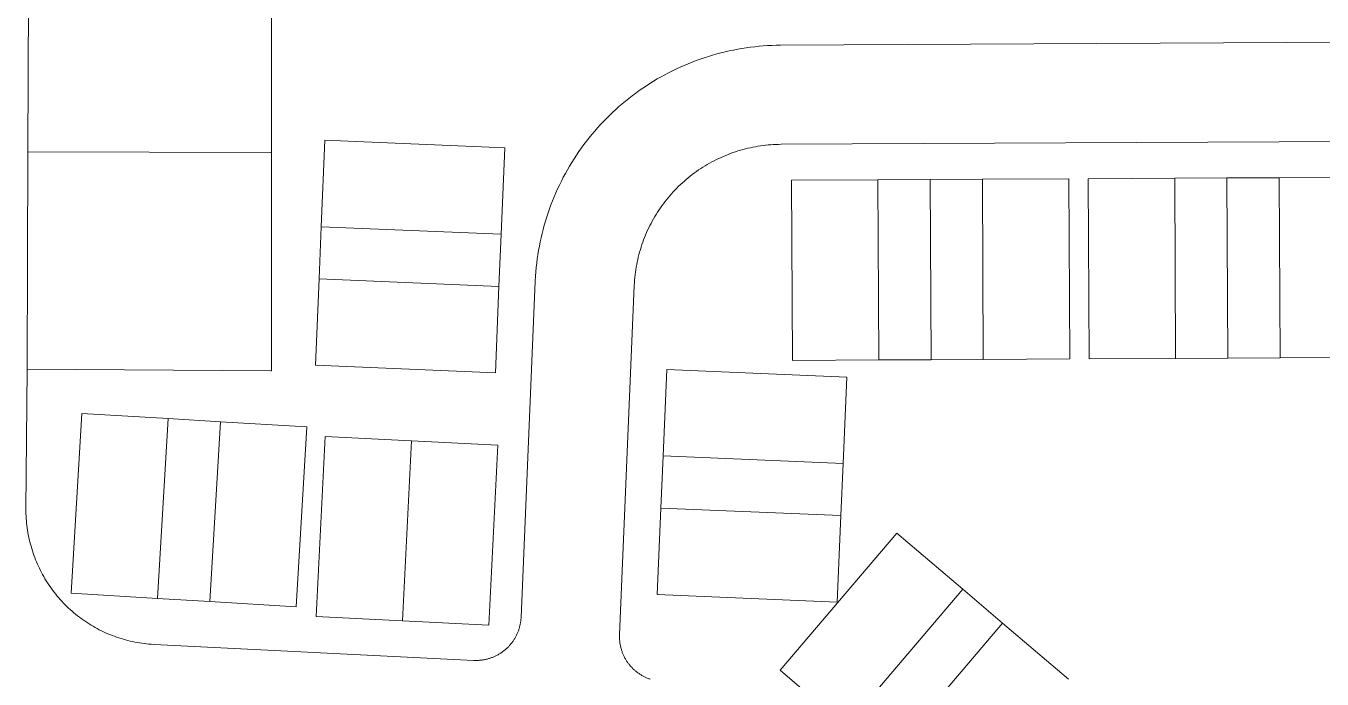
# Model space of a CAD drawing. Header units: feet. Extents: x 865220 to 2774701, y -2240498 to 961524.
# Drawn here: x 2769217 to 2769937, y 958417 to 958780 of the extents above; entities that cross this region are included whole.
import ezdxf

# ---------------------------------------------------------------- set-up
doc = ezdxf.new("R2010")
doc.units = ezdxf.units.FT
doc.header["$LTSCALE"] = 0.015
doc.header["$MEASUREMENT"] = 0
doc.layers.add('Parcels', color=7, linetype='Continuous', lineweight=0)

msp = doc.modelspace()

# ---------------------------------------------------------------- linework, layer by layer
at = {"layer": 'Parcels', "lineweight": 5}
for p, q in [((2769218.45, 958814.85), (2769218.08, 958709.86)), ((2769353.35, 958709.39), (2769353.4, 958814.38)), ((2769612.14, 958766.8), (2769614.5, 958767.2)), ((2769614.5, 958767.2), (2769616.86, 958767.57)), ((2769616.86, 958767.57), (2769619.23, 958767.89)), ((2769619.23, 958767.89), (2769621.6, 958768.18)), ((2769621.6, 958768.18), (2769623.98, 958768.42)), ((2769623.98, 958768.42), (2769626.36, 958768.62)), ((2769626.36, 958768.62), (2769628.75, 958768.78)), ((2769628.75, 958768.78), (2769631.14, 958768.89)), ((2769631.14, 958768.89), (2769633.53, 958768.97)), ((2769633.53, 958768.97), (2769635.92, 958769)), ((2769635.92, 958769), (2769975.62, 958770.78)), ((2769586.87, 958759.65), (2769589.11, 958760.5)), ((2769589.11, 958760.5), (2769591.36, 958761.31)), ((2769591.36, 958761.31), (2769593.62, 958762.08)), ((2769593.62, 958762.08), (2769595.9, 958762.81)), ((2769595.9, 958762.81), (2769598.19, 958763.5)), ((2769598.19, 958763.5), (2769600.49, 958764.15)), ((2769600.49, 958764.15), (2769602.8, 958764.76)), ((2769602.8, 958764.76), (2769605.12, 958765.33)), ((2769605.12, 958765.33), (2769607.45, 958765.86)), ((2769607.45, 958765.86), (2769609.79, 958766.35)), ((2769609.79, 958766.35), (2769612.14, 958766.8)), ((2769569.6, 958751.48), (2769571.69, 958752.63)), ((2769571.69, 958752.63), (2769573.81, 958753.75)), ((2769573.81, 958753.75), (2769575.94, 958754.82)), ((2769575.94, 958754.82), (2769578.09, 958755.86)), ((2769578.09, 958755.86), (2769580.26, 958756.87)), ((2769580.26, 958756.87), (2769582.45, 958757.83)), ((2769582.45, 958757.83), (2769584.65, 958758.76)), ((2769584.65, 958758.76), (2769586.87, 958759.65)), ((2769559.44, 958745.18), (2769561.43, 958746.51)), ((2769561.43, 958746.51), (2769563.44, 958747.81)), ((2769563.44, 958747.81), (2769565.47, 958749.07)), ((2769565.47, 958749.07), (2769567.52, 958750.29)), ((2769567.52, 958750.29), (2769569.6, 958751.48)), ((2769549.87, 958738.02), (2769551.73, 958739.52)), ((2769551.73, 958739.52), (2769553.62, 958740.99)), ((2769553.62, 958740.99), (2769555.54, 958742.42)), ((2769555.54, 958742.42), (2769557.48, 958743.82)), ((2769557.48, 958743.82), (2769559.44, 958745.18)), ((2769540.96, 958730.06), (2769542.69, 958731.71)), ((2769542.69, 958731.71), (2769544.44, 958733.34)), ((2769544.44, 958733.34), (2769546.22, 958734.93)), ((2769546.22, 958734.93), (2769548.03, 958736.49)), ((2769548.03, 958736.49), (2769549.87, 958738.02)), ((2769534.36, 958723.15), (2769535.96, 958724.92)), ((2769535.96, 958724.92), (2769537.6, 958726.66)), ((2769537.6, 958726.66), (2769539.27, 958728.37)), ((2769539.27, 958728.37), (2769540.96, 958730.06)), ((2769528.25, 958715.79), (2769529.73, 958717.67)), ((2769529.73, 958717.67), (2769531.24, 958719.52)), ((2769531.24, 958719.52), (2769532.78, 958721.35)), ((2769532.78, 958721.35), (2769534.36, 958723.15)), ((2769218.08, 958709.86), (2769217.67, 958589.21)), ((2769218.08, 958709.86), (2769352.97, 958709.39)), ((2769352.97, 958709.39), (2769353.35, 958709.39)), ((2769353.35, 958709.39), (2769353.3, 958588.34)), ((2769353.35, 958709.39), (2769353.35, 958709.39)), ((2769380.96, 958668.26), (2769382.99, 958716.22)), ((2769382.99, 958716.22), (2769482.89, 958711.99)), ((2769482.89, 958711.99), (2769480.86, 958664.04)), ((2769522.67, 958708.03), (2769524.01, 958710)), ((2769524.01, 958710), (2769525.39, 958711.96)), ((2769525.39, 958711.96), (2769526.8, 958713.89)), ((2769526.8, 958713.89), (2769528.25, 958715.79)), ((2769609.53, 958709.4), (2769608.19, 958708.92)), ((2769610.89, 958709.86), (2769609.53, 958709.4)), ((2769612.25, 958710.3), (2769610.89, 958709.86)), ((2769613.62, 958710.71), (2769612.25, 958710.3)), ((2769615, 958711.1), (2769613.62, 958710.71)), ((2769616.38, 958711.47), (2769615, 958711.1)), ((2769617.77, 958711.81), (2769616.38, 958711.47)), ((2769619.17, 958712.13), (2769617.77, 958711.81)), ((2769620.57, 958712.42), (2769619.17, 958712.13)), ((2769621.97, 958712.69), (2769620.57, 958712.42)), ((2769623.38, 958712.93), (2769621.97, 958712.69)), ((2769624.8, 958713.15), (2769623.38, 958712.93)), ((2769626.22, 958713.35), (2769624.8, 958713.15)), ((2769627.64, 958713.51), (2769626.22, 958713.35)), ((2769629.06, 958713.66), (2769627.64, 958713.51)), ((2769630.49, 958713.78), (2769629.06, 958713.66)), ((2769631.91, 958713.87), (2769630.49, 958713.78)), ((2769633.34, 958713.94), (2769631.91, 958713.87)), ((2769634.77, 958713.99), (2769633.34, 958713.94)), ((2769636.2, 958714.01), (2769634.77, 958713.99)), ((2769975.6, 958715.78), (2769636.2, 958714.01)), ((2769518.85, 958701.96), (2769520.09, 958704)), ((2769520.09, 958704), (2769521.36, 958706.02)), ((2769521.36, 958706.02), (2769522.67, 958708.03)), ((2769595.27, 958702.81), (2769594.04, 958702.08)), ((2769596.51, 958703.52), (2769595.27, 958702.81)), ((2769597.76, 958704.21), (2769596.51, 958703.52)), ((2769599.03, 958704.88), (2769597.76, 958704.21)), ((2769600.31, 958705.52), (2769599.03, 958704.88)), ((2769601.59, 958706.15), (2769600.31, 958705.52)), ((2769602.89, 958706.75), (2769601.59, 958706.15)), ((2769604.2, 958707.32), (2769602.89, 958706.75)), ((2769605.52, 958707.88), (2769604.2, 958707.32)), ((2769606.85, 958708.41), (2769605.52, 958707.88)), ((2769608.19, 958708.92), (2769606.85, 958708.41)), ((2769514.26, 958693.57), (2769515.35, 958695.7)), ((2769515.35, 958695.7), (2769516.48, 958697.8)), ((2769516.48, 958697.8), (2769517.64, 958699.89)), ((2769517.64, 958699.89), (2769518.85, 958701.96)), ((2769584.7, 958695.47), (2769583.6, 958694.55)), ((2769585.82, 958696.36), (2769584.7, 958695.47)), ((2769586.95, 958697.24), (2769585.82, 958696.36)), ((2769588.09, 958698.1), (2769586.95, 958697.24)), ((2769589.25, 958698.94), (2769588.09, 958698.1)), ((2769590.43, 958699.75), (2769589.25, 958698.94)), ((2769591.62, 958700.55), (2769590.43, 958699.75)), ((2769592.82, 958701.32), (2769591.62, 958700.55)), ((2769594.04, 958702.08), (2769592.82, 958701.32)), ((2769806.73, 958694.9), (2769854.73, 958695.15)), ((2769883.72, 958695.31), (2769854.73, 958695.15)), ((2769854.73, 958695.15), (2769855.25, 958595.17)), ((2769854.73, 958695.15), (2769854.73, 958695.15)), ((2769912.72, 958695.46), (2769883.72, 958695.31)), ((2769883.72, 958695.31), (2769884.25, 958595.32)), ((2769883.72, 958695.31), (2769883.72, 958695.31)), ((2769912.72, 958695.46), (2769960.71, 958695.71)), ((2769912.72, 958695.46), (2769913.24, 958595.47)), ((2769511.2, 958687.08), (2769512.18, 958689.26)), ((2769512.18, 958689.26), (2769513.2, 958691.42)), ((2769513.2, 958691.42), (2769514.26, 958693.57)), ((2769577.36, 958688.67), (2769576.38, 958687.62)), ((2769578.35, 958689.69), (2769577.36, 958688.67)), ((2769579.37, 958690.7), (2769578.35, 958689.69)), ((2769580.4, 958691.69), (2769579.37, 958690.7)), ((2769581.45, 958692.66), (2769580.4, 958691.69)), ((2769582.52, 958693.62), (2769581.45, 958692.66)), ((2769583.6, 958694.55), (2769582.52, 958693.62)), ((2769689.95, 958694.29), (2769641.95, 958694.04)), ((2769641.95, 958694.04), (2769689.95, 958694.29)), ((2769641.95, 958694.04), (2769642.48, 958594.05)), ((2769689.95, 958694.29), (2769718.94, 958694.44)), ((2769690.47, 958594.3), (2769689.95, 958694.29)), ((2769689.95, 958694.29), (2769689.95, 958694.29)), ((2769718.94, 958694.44), (2769747.94, 958694.6)), ((2769719.47, 958594.46), (2769718.94, 958694.44)), ((2769718.94, 958694.44), (2769718.94, 958694.44)), ((2769795.93, 958694.85), (2769747.94, 958694.6)), ((2769747.94, 958694.6), (2769747.94, 958694.6)), ((2769748.46, 958594.61), (2769747.94, 958694.6)), ((2769795.93, 958694.85), (2769796.46, 958594.86)), ((2769806.73, 958694.9), (2769807.26, 958594.92)), ((2769806.73, 958694.9), (2769806.73, 958694.9)), ((2769807.26, 958594.92), (2769806.73, 958694.9)), ((2769508.49, 958680.44), (2769509.36, 958682.67)), ((2769509.36, 958682.67), (2769510.26, 958684.88)), ((2769510.26, 958684.88), (2769511.2, 958687.08)), ((2769570.9, 958681.02), (2769570.05, 958679.86)), ((2769571.76, 958682.16), (2769570.9, 958681.02)), ((2769572.65, 958683.28), (2769571.76, 958682.16)), ((2769573.55, 958684.39), (2769572.65, 958683.28)), ((2769574.47, 958685.49), (2769573.55, 958684.39)), ((2769575.42, 958686.56), (2769574.47, 958685.49)), ((2769576.38, 958687.62), (2769575.42, 958686.56)), ((2769505.43, 958671.38), (2769506.13, 958673.67)), ((2769506.13, 958673.67), (2769506.88, 958675.94)), ((2769506.88, 958675.94), (2769507.67, 958678.2)), ((2769507.67, 958678.2), (2769508.49, 958680.44)), ((2769566.13, 958673.88), (2769565.41, 958672.64)), ((2769566.88, 958675.1), (2769566.13, 958673.88)), ((2769567.64, 958676.31), (2769566.88, 958675.1)), ((2769568.42, 958677.51), (2769567.64, 958676.31)), ((2769569.23, 958678.7), (2769568.42, 958677.51)), ((2769570.05, 958679.86), (2769569.23, 958678.7)), ((2769380.96, 958668.26), (2769379.74, 958639.29)), ((2769379.74, 958639.29), (2769380.96, 958668.26)), ((2769380.96, 958668.26), (2769480.86, 958664.04)), ((2769380.96, 958668.26), (2769380.96, 958668.26)), ((2769503.55, 958664.46), (2769504.13, 958666.78)), ((2769504.13, 958666.78), (2769504.76, 958669.09)), ((2769504.76, 958669.09), (2769505.43, 958671.38)), ((2769562.14, 958666.28), (2769561.56, 958664.98)), ((2769562.75, 958667.58), (2769562.14, 958666.28)), ((2769563.39, 958668.86), (2769562.75, 958667.58)), ((2769564.04, 958670.13), (2769563.39, 958668.86)), ((2769564.72, 958671.39), (2769564.04, 958670.13)), ((2769565.41, 958672.64), (2769564.72, 958671.39)), ((2769479.64, 958635.07), (2769480.86, 958664.04)), ((2769480.86, 958664.04), (2769479.64, 958635.07)), ((2769480.86, 958664.04), (2769480.86, 958664.04)), ((2769502.03, 958657.45), (2769502.49, 958659.8)), ((2769502.49, 958659.8), (2769503, 958662.14)), ((2769503, 958662.14), (2769503.55, 958664.46)), ((2769559.44, 958659.66), (2769558.97, 958658.31)), ((2769559.94, 958661), (2769559.44, 958659.66)), ((2769560.45, 958662.34), (2769559.94, 958661)), ((2769560.99, 958663.66), (2769560.45, 958662.34)), ((2769561.56, 958664.98), (2769560.99, 958663.66)), ((2769500.88, 958650.37), (2769501.23, 958652.74)), ((2769501.23, 958652.74), (2769501.61, 958655.1)), ((2769501.61, 958655.1), (2769502.03, 958657.45)), ((2769557.33, 958652.83), (2769556.98, 958651.44)), ((2769557.7, 958654.21), (2769557.33, 958652.83)), ((2769558.1, 958655.58), (2769557.7, 958654.21)), ((2769558.52, 958656.95), (2769558.1, 958655.58)), ((2769558.97, 958658.31), (2769558.52, 958656.95)), ((2769500.11, 958643.24), (2769500.33, 958645.63)), ((2769500.33, 958645.63), (2769500.58, 958648)), ((2769500.58, 958648), (2769500.88, 958650.37)), ((2769555.81, 958645.83), (2769555.59, 958644.42)), ((2769556.07, 958647.24), (2769555.81, 958645.83)), ((2769556.35, 958648.65), (2769556.07, 958647.24)), ((2769556.65, 958650.04), (2769556.35, 958648.65)), ((2769556.98, 958651.44), (2769556.65, 958650.04)), ((2769379.74, 958639.29), (2769377.71, 958591.34)), ((2769479.64, 958635.07), (2769379.74, 958639.29)), ((2769491.9, 958451.48), (2769499.77, 958637.8)), ((2769499.77, 958637.8), (2769499.93, 958640.86)), ((2769499.93, 958640.86), (2769500.11, 958643.24)), ((2769554.92, 958638.74), (2769554.81, 958637.31)), ((2769555.05, 958640.16), (2769554.92, 958638.74)), ((2769555.2, 958641.59), (2769555.05, 958640.16)), ((2769555.38, 958643.01), (2769555.2, 958641.59)), ((2769555.59, 958644.42), (2769555.38, 958643.01)), ((2769477.61, 958587.12), (2769479.64, 958635.07)), ((2769479.64, 958635.07), (2769479.64, 958635.07)), ((2769554.72, 958635.48), (2769546.53, 958441.85)), ((2769554.81, 958637.31), (2769554.72, 958635.48)), ((2769642.48, 958594.05), (2769690.47, 958594.3)), ((2769690.47, 958594.3), (2769642.48, 958594.05)), ((2769719.47, 958594.46), (2769690.47, 958594.3)), ((2769690.47, 958594.3), (2769690.47, 958594.3)), ((2769719.47, 958594.46), (2769748.46, 958594.61)), ((2769748.46, 958594.61), (2769719.47, 958594.46)), ((2769796.46, 958594.86), (2769748.46, 958594.61)), ((2769807.26, 958594.92), (2769855.25, 958595.17)), ((2769855.25, 958595.17), (2769884.25, 958595.32)), ((2769855.25, 958595.17), (2769855.25, 958595.17)), ((2769913.24, 958595.47), (2769884.25, 958595.32)), ((2769961.24, 958595.72), (2769913.24, 958595.47)), ((2769913.24, 958595.47), (2769913.24, 958595.47)), ((2769217.67, 958589.21), (2769217.04, 958511.55)), ((2769352.93, 958588.34), (2769217.67, 958589.21)), ((2769353.3, 958588.34), (2769352.93, 958588.34)), ((2769477.61, 958587.12), (2769377.71, 958591.34)), ((2769572.77, 958589.02), (2769570.74, 958541.07)), ((2769570.74, 958541.07), (2769572.77, 958589.02)), ((2769672.67, 958584.8), (2769572.77, 958589.02)), ((2769572.77, 958589.02), (2769672.67, 958584.8)), ((2769670.64, 958536.85), (2769672.67, 958584.8)), ((2769672.67, 958584.8), (2769670.64, 958536.85)), ((2769248.16, 958564.6), (2769242.21, 958464.79)), ((2769242.21, 958464.79), (2769248.16, 958564.6)), ((2769248.16, 958564.6), (2769296.07, 958561.74)), ((2769296.07, 958561.74), (2769290.12, 958461.93)), ((2769296.07, 958561.74), (2769296.07, 958561.74)), ((2769325.02, 958560.01), (2769296.07, 958561.74)), ((2769296.07, 958561.74), (2769325.02, 958560.01)), ((2769319.07, 958460.2), (2769325.02, 958560.01)), ((2769325.02, 958560.01), (2769319.07, 958460.2)), ((2769325.02, 958560.01), (2769325.02, 958560.01)), ((2769325.02, 958560.01), (2769372.93, 958557.16)), ((2769366.98, 958457.34), (2769372.93, 958557.16)), ((2769372.93, 958557.16), (2769372.93, 958557.16)), ((2769378.1, 958451.95), (2769383.07, 958551.81)), ((2769431, 958549.43), (2769383.07, 958551.81)), ((2769431, 958549.43), (2769426.03, 958449.56)), ((2769431, 958549.43), (2769431, 958549.43)), ((2769478.94, 958547.04), (2769431, 958549.43)), ((2769478.94, 958547.04), (2769473.97, 958447.17)), ((2769478.94, 958547.04), (2769478.94, 958547.04)), ((2769569.52, 958512.1), (2769570.74, 958541.07)), ((2769570.74, 958541.07), (2769670.64, 958536.85)), ((2769670.64, 958536.85), (2769570.74, 958541.07)), ((2769570.74, 958541.07), (2769570.74, 958541.07)), ((2769670.64, 958536.85), (2769669.42, 958507.88)), ((2769670.64, 958536.85), (2769670.64, 958536.85)), ((2769217.04, 958511.55), (2769217.04, 958510.24)), ((2769217.04, 958510.24), (2769217.07, 958508.93)), ((2769217.07, 958508.93), (2769217.13, 958507.62)), ((2769567.49, 958464.15), (2769569.52, 958512.1)), ((2769569.52, 958512.1), (2769669.42, 958507.88)), ((2769667.39, 958459.92), (2769669.42, 958507.88)), ((2769669.42, 958507.88), (2769667.39, 958459.92)), ((2769669.42, 958507.88), (2769669.42, 958507.88)), ((2769217.13, 958507.62), (2769217.2, 958506.31)), ((2769217.2, 958506.31), (2769217.3, 958505.01)), ((2769217.3, 958505.01), (2769217.42, 958503.71)), ((2769217.42, 958503.71), (2769217.56, 958502.4)), ((2769217.56, 958502.4), (2769217.73, 958501.11)), ((2769217.73, 958501.11), (2769217.92, 958499.81)), ((2769217.92, 958499.81), (2769218.13, 958498.52)), ((2769218.13, 958498.52), (2769218.37, 958497.23)), ((2769218.37, 958497.23), (2769218.62, 958495.95)), ((2769218.62, 958495.95), (2769218.9, 958494.67)), ((2769218.9, 958494.67), (2769219.2, 958493.4)), ((2769700.53, 958498.16), (2769635.7, 958422.04)), ((2769700.53, 958498.16), (2769737.07, 958467.04)), ((2769219.2, 958493.4), (2769219.53, 958492.13)), ((2769219.53, 958492.13), (2769219.87, 958490.87)), ((2769219.87, 958490.87), (2769220.24, 958489.61)), ((2769220.24, 958489.61), (2769220.63, 958488.36)), ((2769220.63, 958488.36), (2769221.04, 958487.12)), ((2769221.04, 958487.12), (2769221.47, 958485.88)), ((2769221.47, 958485.88), (2769221.93, 958484.65)), ((2769221.93, 958484.65), (2769222.4, 958483.43)), ((2769222.4, 958483.43), (2769222.9, 958482.22)), ((2769222.9, 958482.22), (2769223.42, 958481.02)), ((2769223.42, 958481.02), (2769223.96, 958479.83)), ((2769223.96, 958479.83), (2769224.52, 958478.65)), ((2769224.52, 958478.65), (2769225.1, 958477.47)), ((2769225.1, 958477.47), (2769225.7, 958476.31)), ((2769225.7, 958476.31), (2769226.32, 958475.16)), ((2769226.32, 958475.16), (2769226.96, 958474.02)), ((2769226.96, 958474.02), (2769227.62, 958472.89)), ((2769227.62, 958472.89), (2769228.3, 958471.77)), ((2769228.3, 958471.77), (2769229, 958470.66)), ((2769229, 958470.66), (2769229.72, 958469.57)), ((2769229.72, 958469.57), (2769230.45, 958468.49)), ((2769230.45, 958468.49), (2769231.21, 958467.42)), ((2769231.21, 958467.42), (2769231.98, 958466.36)), ((2769231.98, 958466.36), (2769232.78, 958465.32)), ((2769232.78, 958465.32), (2769233.59, 958464.3)), ((2769242.21, 958464.79), (2769290.12, 958461.93)), ((2769290.12, 958461.93), (2769242.21, 958464.79)), ((2769672.23, 958390.92), (2769737.07, 958467.04)), ((2769737.07, 958467.04), (2769737.07, 958467.04)), ((2769737.07, 958467.04), (2769759.14, 958448.24)), ((2769233.59, 958464.3), (2769234.42, 958463.28)), ((2769234.42, 958463.28), (2769235.27, 958462.28)), ((2769235.27, 958462.28), (2769236.13, 958461.3)), ((2769236.13, 958461.3), (2769237.01, 958460.33)), ((2769237.01, 958460.33), (2769237.91, 958459.38)), ((2769237.91, 958459.38), (2769238.82, 958458.44)), ((2769238.82, 958458.44), (2769239.75, 958457.52)), ((2769239.75, 958457.52), (2769240.7, 958456.62)), ((2769290.12, 958461.93), (2769319.07, 958460.2)), ((2769290.12, 958461.93), (2769290.12, 958461.93)), ((2769366.98, 958457.34), (2769319.07, 958460.2)), ((2769567.49, 958464.15), (2769667.39, 958459.92)), ((2769667.39, 958459.92), (2769567.49, 958464.15)), ((2769240.7, 958456.62), (2769241.66, 958455.73)), ((2769241.66, 958455.73), (2769242.64, 958454.86)), ((2769242.64, 958454.86), (2769243.63, 958454.01)), ((2769243.63, 958454.01), (2769244.64, 958453.17)), ((2769244.64, 958453.17), (2769245.66, 958452.35)), ((2769245.66, 958452.35), (2769246.69, 958451.55)), ((2769246.69, 958451.55), (2769247.74, 958450.77)), ((2769247.74, 958450.77), (2769248.81, 958450.01)), ((2769426.03, 958449.56), (2769378.1, 958451.95)), ((2769491.79, 958449.98), (2769491.83, 958450.42)), ((2769491.83, 958450.42), (2769491.86, 958450.85)), ((2769491.86, 958450.85), (2769491.9, 958451.48)), ((2769248.81, 958450.01), (2769249.88, 958449.26)), ((2769249.88, 958449.26), (2769250.97, 958448.54)), ((2769250.97, 958448.54), (2769252.07, 958447.83)), ((2769252.07, 958447.83), (2769253.19, 958447.14)), ((2769253.19, 958447.14), (2769254.31, 958446.47)), ((2769254.31, 958446.47), (2769255.45, 958445.83)), ((2769255.45, 958445.83), (2769256.6, 958445.2)), ((2769256.6, 958445.2), (2769257.76, 958444.59)), ((2769257.76, 958444.59), (2769258.93, 958444)), ((2769258.93, 958444), (2769260.11, 958443.43)), ((2769260.11, 958443.43), (2769261.29, 958442.89)), ((2769473.97, 958447.17), (2769426.03, 958449.56)), ((2769426.03, 958449.56), (2769426.03, 958449.56)), ((2769489.96, 958442.82), (2769490.12, 958443.23)), ((2769490.12, 958443.23), (2769490.28, 958443.63)), ((2769490.28, 958443.63), (2769490.43, 958444.04)), ((2769490.43, 958444.04), (2769490.58, 958444.45)), ((2769490.58, 958444.45), (2769490.71, 958444.87)), ((2769490.71, 958444.87), (2769490.84, 958445.29)), ((2769490.84, 958445.29), (2769490.97, 958445.7)), ((2769490.97, 958445.7), (2769491.08, 958446.12)), ((2769491.08, 958446.12), (2769491.19, 958446.55)), ((2769491.19, 958446.55), (2769491.29, 958446.97)), ((2769491.29, 958446.97), (2769491.38, 958447.4)), ((2769491.38, 958447.4), (2769491.47, 958447.83)), ((2769491.47, 958447.83), (2769491.55, 958448.25)), ((2769491.55, 958448.25), (2769491.62, 958448.69)), ((2769491.62, 958448.69), (2769491.68, 958449.12)), ((2769491.68, 958449.12), (2769491.74, 958449.55)), ((2769491.74, 958449.55), (2769491.79, 958449.98)), ((2769759.14, 958448.24), (2769694.31, 958372.12)), ((2769759.14, 958448.24), (2769759.14, 958448.24)), ((2769795.68, 958417.12), (2769759.14, 958448.24)), ((2769261.29, 958442.89), (2769262.49, 958442.36)), ((2769262.49, 958442.36), (2769263.7, 958441.86)), ((2769263.7, 958441.86), (2769264.92, 958441.37)), ((2769264.92, 958441.37), (2769266.14, 958440.91)), ((2769266.14, 958440.91), (2769267.37, 958440.47)), ((2769267.37, 958440.47), (2769268.61, 958440.05)), ((2769268.61, 958440.05), (2769269.86, 958439.65)), ((2769269.86, 958439.65), (2769271.11, 958439.28)), ((2769271.11, 958439.28), (2769272.37, 958438.92)), ((2769272.37, 958438.92), (2769273.64, 958438.59)), ((2769273.64, 958438.59), (2769274.91, 958438.28)), ((2769274.91, 958438.28), (2769276.19, 958437.99)), ((2769276.19, 958437.99), (2769277.47, 958437.73)), ((2769277.47, 958437.73), (2769278.76, 958437.48)), ((2769278.76, 958437.48), (2769280.05, 958437.26)), ((2769280.05, 958437.26), (2769281.34, 958437.07)), ((2769281.34, 958437.07), (2769282.64, 958436.89)), ((2769282.64, 958436.89), (2769283.94, 958436.74)), ((2769283.94, 958436.74), (2769285.24, 958436.61)), ((2769285.24, 958436.61), (2769286.54, 958436.5)), ((2769286.54, 958436.5), (2769288.3, 958436.39)), ((2769288.3, 958436.39), (2769465.68, 958427.56)), ((2769485.54, 958435.85), (2769485.83, 958436.18)), ((2769485.83, 958436.18), (2769486.11, 958436.51)), ((2769486.11, 958436.51), (2769486.39, 958436.85)), ((2769486.39, 958436.85), (2769486.66, 958437.19)), ((2769486.66, 958437.19), (2769486.92, 958437.54)), ((2769486.92, 958437.54), (2769487.18, 958437.89)), ((2769487.18, 958437.89), (2769487.43, 958438.25)), ((2769487.43, 958438.25), (2769487.68, 958438.61)), ((2769487.68, 958438.61), (2769487.92, 958438.97)), ((2769487.92, 958438.97), (2769488.15, 958439.34)), ((2769488.15, 958439.34), (2769488.38, 958439.71)), ((2769488.38, 958439.71), (2769488.6, 958440.09)), ((2769488.6, 958440.09), (2769488.81, 958440.47)), ((2769488.81, 958440.47), (2769489.02, 958440.85)), ((2769489.02, 958440.85), (2769489.22, 958441.24)), ((2769489.22, 958441.24), (2769489.42, 958441.63)), ((2769489.42, 958441.63), (2769489.6, 958442.03)), ((2769489.6, 958442.03), (2769489.78, 958442.42)), ((2769489.78, 958442.42), (2769489.96, 958442.82)), ((2769546.52, 958441.42), (2769546.51, 958440.98)), ((2769546.51, 958440.98), (2769546.51, 958440.54)), ((2769546.51, 958440.54), (2769546.52, 958440.11)), ((2769546.53, 958441.85), (2769546.52, 958441.42)), ((2769546.52, 958440.11), (2769546.53, 958439.67)), ((2769546.53, 958439.67), (2769546.56, 958439.24)), ((2769546.56, 958439.24), (2769546.59, 958438.8)), ((2769546.59, 958438.8), (2769546.63, 958438.37)), ((2769546.63, 958438.37), (2769546.67, 958437.93)), ((2769546.67, 958437.93), (2769546.73, 958437.5)), ((2769546.73, 958437.5), (2769546.79, 958437.07)), ((2769546.79, 958437.07), (2769546.86, 958436.64)), ((2769546.86, 958436.64), (2769546.93, 958436.21)), ((2769546.93, 958436.21), (2769547.02, 958435.78)), ((2769474.29, 958428.64), (2769474.71, 958428.78)), ((2769474.71, 958428.78), (2769475.12, 958428.92)), ((2769475.12, 958428.92), (2769475.53, 958429.06)), ((2769475.53, 958429.06), (2769475.94, 958429.22)), ((2769475.94, 958429.22), (2769476.34, 958429.38)), ((2769476.34, 958429.38), (2769476.75, 958429.55)), ((2769476.75, 958429.55), (2769477.15, 958429.72)), ((2769477.15, 958429.72), (2769477.54, 958429.9)), ((2769477.54, 958429.9), (2769477.94, 958430.09)), ((2769477.94, 958430.09), (2769478.33, 958430.29)), ((2769478.33, 958430.29), (2769478.71, 958430.49)), ((2769478.71, 958430.49), (2769479.1, 958430.7)), ((2769479.1, 958430.7), (2769479.48, 958430.92)), ((2769479.48, 958430.92), (2769479.85, 958431.14)), ((2769479.85, 958431.14), (2769480.22, 958431.37)), ((2769480.22, 958431.37), (2769480.59, 958431.6)), ((2769480.59, 958431.6), (2769480.95, 958431.84)), ((2769480.95, 958431.84), (2769481.31, 958432.09)), ((2769481.31, 958432.09), (2769481.67, 958432.35)), ((2769481.67, 958432.35), (2769482.02, 958432.61)), ((2769482.02, 958432.61), (2769482.36, 958432.87)), ((2769482.36, 958432.87), (2769482.7, 958433.15)), ((2769482.7, 958433.15), (2769483.04, 958433.42)), ((2769483.04, 958433.42), (2769483.37, 958433.71)), ((2769483.37, 958433.71), (2769483.7, 958434)), ((2769483.7, 958434), (2769484.02, 958434.29)), ((2769484.02, 958434.29), (2769484.33, 958434.59)), ((2769484.33, 958434.59), (2769484.64, 958434.9)), ((2769484.64, 958434.9), (2769484.95, 958435.21)), ((2769484.95, 958435.21), (2769485.25, 958435.53)), ((2769485.25, 958435.53), (2769485.54, 958435.85)), ((2769547.02, 958435.78), (2769547.11, 958435.35)), ((2769547.11, 958435.35), (2769547.21, 958434.93)), ((2769547.21, 958434.93), (2769547.31, 958434.51)), ((2769547.31, 958434.51), (2769547.43, 958434.08)), ((2769547.43, 958434.08), (2769547.55, 958433.66)), ((2769547.55, 958433.66), (2769547.68, 958433.25)), ((2769547.68, 958433.25), (2769547.81, 958432.83)), ((2769547.81, 958432.83), (2769547.95, 958432.42)), ((2769547.95, 958432.42), (2769548.1, 958432.01)), ((2769548.1, 958432.01), (2769548.26, 958431.6)), ((2769548.26, 958431.6), (2769548.43, 958431.2)), ((2769548.43, 958431.2), (2769548.6, 958430.8)), ((2769548.6, 958430.8), (2769548.77, 958430.4)), ((2769548.77, 958430.4), (2769548.96, 958430.01)), ((2769548.96, 958430.01), (2769549.15, 958429.61)), ((2769549.15, 958429.61), (2769549.35, 958429.22)), ((2769549.35, 958429.22), (2769549.55, 958428.84)), ((2769549.55, 958428.84), (2769549.77, 958428.46)), ((2769465.68, 958427.56), (2769466.11, 958427.55)), ((2769466.11, 958427.55), (2769466.55, 958427.54)), ((2769466.55, 958427.54), (2769466.99, 958427.53)), ((2769466.99, 958427.53), (2769467.42, 958427.54)), ((2769467.42, 958427.54), (2769467.86, 958427.55)), ((2769467.86, 958427.55), (2769468.29, 958427.57)), ((2769468.29, 958427.57), (2769468.73, 958427.6)), ((2769468.73, 958427.6), (2769469.16, 958427.63)), ((2769469.16, 958427.63), (2769469.6, 958427.68)), ((2769469.6, 958427.68), (2769470.03, 958427.73)), ((2769470.03, 958427.73), (2769470.46, 958427.79)), ((2769470.46, 958427.79), (2769470.9, 958427.85)), ((2769470.9, 958427.85), (2769471.33, 958427.92)), ((2769471.33, 958427.92), (2769471.75, 958428)), ((2769471.75, 958428), (2769472.18, 958428.09)), ((2769472.18, 958428.09), (2769472.61, 958428.19)), ((2769472.61, 958428.19), (2769473.03, 958428.29)), ((2769473.03, 958428.29), (2769473.45, 958428.4)), ((2769473.45, 958428.4), (2769473.87, 958428.52)), ((2769473.87, 958428.52), (2769474.29, 958428.64)), ((2769549.77, 958428.46), (2769549.99, 958428.08)), ((2769549.99, 958428.08), (2769550.21, 958427.71)), ((2769550.21, 958427.71), (2769550.44, 958427.34)), ((2769550.44, 958427.34), (2769550.68, 958426.97)), ((2769550.68, 958426.97), (2769550.93, 958426.61)), ((2769550.93, 958426.61), (2769551.18, 958426.25)), ((2769551.18, 958426.25), (2769551.43, 958425.9)), ((2769551.43, 958425.9), (2769551.7, 958425.55)), ((2769551.7, 958425.55), (2769551.97, 958425.21)), ((2769551.97, 958425.21), (2769552.24, 958424.87)), ((2769552.24, 958424.87), (2769552.52, 958424.54)), ((2769552.52, 958424.54), (2769552.81, 958424.21)), ((2769552.81, 958424.21), (2769553.1, 958423.88)), ((2769553.1, 958423.88), (2769553.4, 958423.57)), ((2769553.4, 958423.57), (2769553.7, 958423.25)), ((2769553.7, 958423.25), (2769554.01, 958422.94)), ((2769554.01, 958422.94), (2769554.32, 958422.64)), ((2769554.32, 958422.64), (2769554.64, 958422.34)), ((2769554.64, 958422.34), (2769554.97, 958422.05)), ((2769554.97, 958422.05), (2769555.3, 958421.77)), ((2769555.3, 958421.77), (2769555.63, 958421.49)), ((2769672.23, 958390.92), (2769635.7, 958422.04)), ((2769555.63, 958421.49), (2769555.97, 958421.21)), ((2769555.97, 958421.21), (2769556.32, 958420.94)), ((2769556.32, 958420.94), (2769556.67, 958420.68)), ((2769556.67, 958420.68), (2769557.02, 958420.43)), ((2769557.02, 958420.43), (2769557.38, 958420.18)), ((2769557.38, 958420.18), (2769557.74, 958419.93)), ((2769557.74, 958419.93), (2769558.1, 958419.7)), ((2769558.1, 958419.7), (2769558.47, 958419.47)), ((2769558.47, 958419.47), (2769558.85, 958419.24)), ((2769558.85, 958419.24), (2769559.23, 958419.02)), ((2769559.23, 958419.02), (2769559.61, 958418.81)), ((2769559.61, 958418.81), (2769559.99, 958418.61)), ((2769559.99, 958418.61), (2769560.38, 958418.41)), ((2769560.38, 958418.41), (2769560.78, 958418.22)), ((2769560.78, 958418.22), (2769561.17, 958418.04)), ((2769561.17, 958418.04), (2769561.57, 958417.86)), ((2769561.57, 958417.86), (2769561.97, 958417.69)), ((2769561.97, 958417.69), (2769562.38, 958417.53)), ((2769562.38, 958417.53), (2769562.78, 958417.37)), ((2769562.78, 958417.37), (2769563.19, 958417.22)), ((2769563.19, 958417.22), (2769563.61, 958417.08))]:
    msp.add_line(p, q, dxfattribs=at)

doc.saveas('drawing.dxf')
